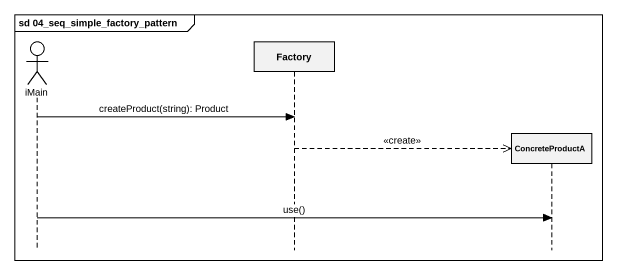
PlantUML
@startuml
mainframe sd 04_seq_simple_factory_pattern
hide footbox
actor iMain
participant Factory
participant ConcreteProductA

iMain -> Factory : createProduct(string): Product
Factory -->> ConcreteProductA ** : <<create>>
iMain -> ConcreteProductA : use()
@enduml
